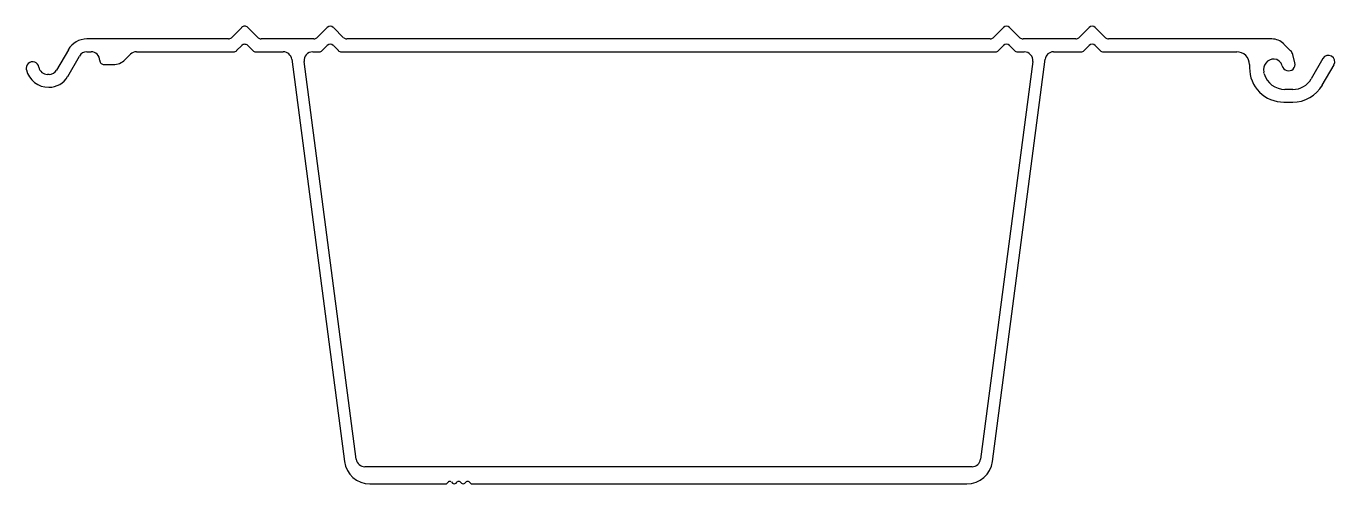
# Model space of a CAD drawing. Extents: x 2102 to 2255, y 1675 to 1729.
import ezdxf

# ---------------------------------------------------------------- set-up
doc = ezdxf.new("R2010")
doc.units = 0
doc.layers.get('0').update_dxf_attribs({"linetype": 'CONTINUOUS'})

msp = doc.modelspace()

# ---------------------------------------------------------------- linework, layer by layer
for p, q in [((2127.39, 1728.43), (2126.18, 1727.23)), ((2129.3, 1727.23), (2128.09, 1728.43)), ((2137.39, 1728.43), (2136.18, 1727.23)), ((2139.3, 1727.23), (2138.1, 1728.43)), ((2216.39, 1728.43), (2215.18, 1727.23)), ((2218.3, 1727.23), (2217.1, 1728.43)), ((2226.39, 1728.43), (2225.18, 1727.23)), ((2228.3, 1727.22), (2227.09, 1728.43)), ((2125.83, 1727.08), (2109.3, 1727.08)), ((2126.8, 1725.73), (2127.39, 1726.31)), ((2128.09, 1726.31), (2128.68, 1725.73)), ((2135.83, 1727.08), (2129.66, 1727.08)), ((2136.8, 1725.73), (2137.39, 1726.31)), ((2138.1, 1726.31), (2138.68, 1725.72)), ((2214.83, 1727.08), (2139.66, 1727.08)), ((2215.8, 1725.73), (2216.39, 1726.31)), ((2217.1, 1726.31), (2217.68, 1725.72)), ((2224.83, 1727.08), (2218.66, 1727.08)), ((2225.8, 1725.73), (2226.39, 1726.31)), ((2227.09, 1726.31), (2227.68, 1725.73)), ((2247.72, 1727.08), (2228.66, 1727.08)), ((2249.92, 1725.71), (2249.13, 1726.49)), ((2107.14, 1725.83), (2105.76, 1723.44)), ((2107.06, 1722.69), (2108.44, 1725.08)), ((2109.3, 1725.58), (2109.81, 1725.58)), ((2113.78, 1724.67), (2114.4, 1725.29)), ((2115.1, 1725.58), (2126.45, 1725.58)), ((2129.03, 1725.58), (2132.25, 1725.58)), ((2133.24, 1724.71), (2139.4, 1677.69)), ((2140.78, 1677.95), (2134.69, 1724.45)), ((2135.68, 1725.58), (2136.45, 1725.58)), ((2139.03, 1725.58), (2215.45, 1725.58)), ((2219.79, 1724.45), (2213.71, 1677.95)), ((2215.08, 1677.69), (2221.24, 1724.71)), ((2218.03, 1725.58), (2218.8, 1725.58)), ((2219.79, 1724.45), (2219.79, 1724.45)), ((2222.23, 1725.58), (2225.45, 1725.58)), ((2228.03, 1725.58), (2243.62, 1725.58)), ((2250.42, 1724.31), (2250.18, 1725.25)), ((2253.7, 1724.8), (2252.33, 1722.44)), ((2104.89, 1722.94), (2104.69, 1722.94)), ((2111.31, 1724.08), (2112.36, 1724.08)), ((2245.12, 1724.08), (2245.12, 1724.08)), ((2245.12, 1724.08), (2245.12, 1723.7)), ((2246.85, 1723.03), (2246.8, 1723.22)), ((2253.62, 1721.69), (2254.99, 1724.06)), ((2250.17, 1721.18), (2249.26, 1721.18)), ((2249.12, 1719.7), (2250.17, 1719.7)), ((2140.78, 1677.95), (2140.78, 1677.95)), ((2212.71, 1677.08), (2141.77, 1677.08)), ((2142.37, 1675.08), (2151.2, 1675.08)), ((2151.38, 1675.15), (2151.53, 1675.3)), ((2151.88, 1675.3), (2152.01, 1675.17)), ((2152.43, 1675.17), (2152.57, 1675.3)), ((2152.92, 1675.3), (2153.05, 1675.17)), ((2153.47, 1675.17), (2153.61, 1675.3)), ((2153.96, 1675.3), (2154.1, 1675.15)), ((2154.28, 1675.08), (2212.11, 1675.08))]:
    msp.add_line(p, q)
for centre, radius, start, end in [((2127.74, 1728.08), 0.5, 45.0825, 135.1085), ((2137.74, 1728.08), 0.5, 45, 135), ((2216.74, 1728.08), 0.5, 45, 135), ((2226.74, 1728.08), 0.5, 45.1086, 135.0825), ((2109.3, 1724.58), 2.5, 90, 150.0001), ((2125.83, 1727.58), 0.5, 270, 315.1178), ((2127.74, 1725.96), 0.5, 45.0825, 135.1085), ((2129.66, 1727.58), 0.5, 225, 270), ((2135.83, 1727.58), 0.5, 270, 315), ((2137.74, 1725.96), 0.5, 45, 135), ((2139.66, 1727.58), 0.5, 225, 270), ((2214.83, 1727.58), 0.5, 270, 315), ((2216.74, 1725.96), 0.5, 45, 135), ((2218.66, 1727.58), 0.5, 225, 270), ((2224.83, 1727.58), 0.5, 270, 315), ((2226.74, 1725.96), 0.5, 45.1086, 135.0824), ((2228.66, 1727.58), 0.5, 225.1179, 270), ((2247.72, 1725.08), 2, 45.0629, 90), ((2109.3, 1724.58), 1, 90.0093, 150.0699), ((2109.81, 1724.58), 1, 359.9999, 90.0093), ((2111.31, 1724.58), 0.5, 179.9999, 270), ((2112.36, 1726.08), 2, 270, 315.0812), ((2115.1, 1724.58), 1, 90.0093, 135), ((2126.45, 1726.08), 0.5, 270, 315), ((2129.03, 1726.08), 0.5, 225, 270), ((2132.25, 1724.58), 1, 7.4596, 90.0093), ((2135.68, 1724.58), 1, 90.0093, 187.4596), ((2136.45, 1726.08), 0.5, 270, 315.114), ((2139.03, 1726.08), 0.5, 225.1177, 270), ((2215.45, 1726.08), 0.5, 270, 315.1176), ((2218.03, 1726.08), 0.5, 225.1141, 270), ((2218.8, 1724.58), 1, 352.5404, 90.0093), ((2222.23, 1724.58), 1, 90.0093, 172.5404), ((2225.45, 1726.08), 0.5, 270, 315), ((2228.03, 1726.08), 0.5, 225, 270), ((2243.62, 1724.08), 1.5, 359.9989, 90.0076), ((2247.96, 1723.53), 1.2, 88.5676, 195.1176), ((2247.96, 1723.73), 0.999, 12.9089, 88.5676), ((2249.21, 1725), 1, 14.3866, 44.9996), ((2254.34, 1724.43), 0.743, 330.1198, 149.9995), ((2102.96, 1723.66), 0.75, 9.206, 193.5474), ((2104.83, 1724.11), 2.67, 193.5474, 270.7045), ((2104.69, 1723.94), 1, 189.2076, 270.0098), ((2104.89, 1723.94), 1, 270, 330.0001), ((2249.12, 1723.7), 4, 179.9989, 270.0158), ((2249.26, 1723.68), 2.5, 195.2074, 270.0141), ((2249.68, 1724.12), 0.763, 192.9089, 14.3502), ((2104.89, 1723.94), 2.5, 269.272, 330.0001), ((2250.17, 1723.68), 2.5, 269.9995, 330.0878), ((2250.17, 1723.68), 3.99, 269.9995, 330.047), ((2142.37, 1678.08), 3, 187.4596, 270), ((2141.77, 1678.08), 1, 187.4596, 270), ((2212.11, 1678.08), 3, 270, 352.5404), ((2212.71, 1678.08), 1, 270, 352.5404), ((2151.2, 1675.33), 0.25, 270, 315), ((2151.7, 1675.12), 0.25, 45, 135), ((2152.22, 1675.38), 0.3, 225, 315), ((2152.74, 1675.12), 0.25, 45, 135), ((2153.26, 1675.38), 0.3, 225, 315), ((2153.78, 1675.12), 0.25, 45, 135), ((2154.28, 1675.33), 0.25, 225, 270)]:
    msp.add_arc(centre, radius, start, end)

doc.saveas('drawing.dxf')
